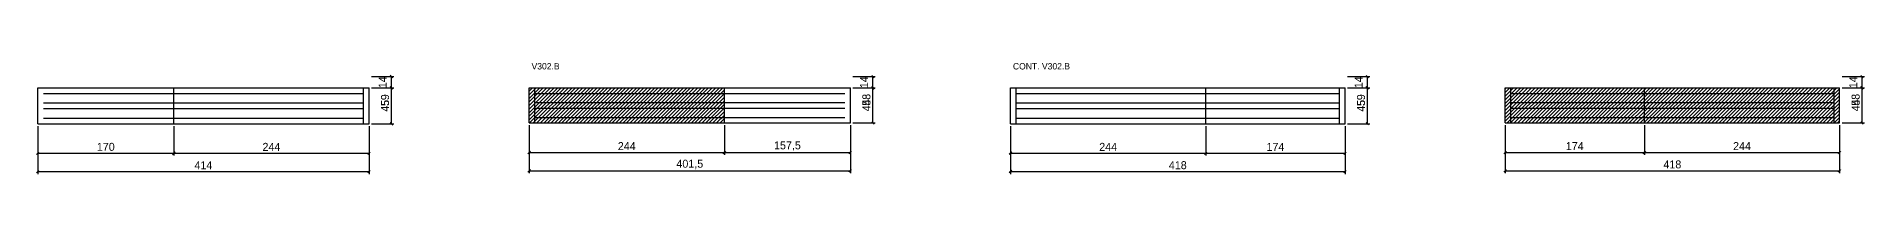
# Model space of a CAD drawing. Extents: x -9000 to 10970, y -412 to 1250.
# Drawn here: x 6235 to 8519, y -258 to -119 of the extents above; entities that cross this region are included whole.
import ezdxf

# ---------------------------------------------------------------- set-up
doc = ezdxf.new("R2010")
doc.units = 0
for name, color, linetype in [('COTA', 241, 'Continuous'), ('NOMENCLATURA', 7, 'Continuous'), ('Painéis', 200, 'Continuous'), ('Reaproveitamento', 251, 'Continuous'), ('SARR_2.2x7', 40, 'Continuous')]:
    doc.layers.add(name, color=color, linetype=linetype)
doc.dimstyles.new('PAINEL', dxfattribs={"dimtxt": 10, "dimasz": 3, "dimexe": 3, "dimexo": 3, "dimgap": 3, "dimtad": 1, "dimblk": 'OBLIQUE', "dimblk1": 'OBLIQUE', "dimcen": 2.5, "dimclrd": 4, "dimclre": 4, "dimclrt": 240, "dimazin": 3, "dimtfac": 1, "dimtmove": 0, "dimatfit": 3})

# ---------------------------------------------------------------- blocks, each defined once
blk = doc.blocks.new('_OBLIQUE')
at = {"color": 0, "linetype": 'BYBLOCK'}
blk.add_line((-0.5, -0.5), (0.5, 0.5), dxfattribs=at)

msp = doc.modelspace()

# ---------------------------------------------------------------- hatches: boundary and pattern name
at = {"layer": 'Reaproveitamento'}
h = msp.add_hatch(dxfattribs=at)
h.set_pattern_fill('ANSI31')
h.paths.add_polyline_path([(6850.4, -194), (7094.4, -194), (7094.4, -150.4), (6850.4, -150.4)])
h = msp.add_hatch(dxfattribs=at)
h.set_pattern_fill('ANSI31')
h.paths.add_polyline_path([(8069.9, -194), (8243.9, -194), (8243.9, -150), (8069.9, -150)])
h = msp.add_hatch(dxfattribs=at)
h.set_pattern_fill('ANSI31')
h.paths.add_polyline_path([(8243.9, -194), (8487.9, -194), (8487.9, -150), (8243.9, -150)])

# ---------------------------------------------------------------- linework, layer by layer
at = {"layer": 'Painéis'}
for p, q in [((6236.4, -150), (6406.4, -150)), ((6236.4, -195), (6236.4, -150)), ((6406.4, -195), (6406.4, -150)), ((6406.4, -150), (6650.4, -150)), ((6650.4, -195), (6650.4, -150)), ((6850.4, -150), (7094.4, -150)), ((6850.4, -194), (6850.4, -150)), ((7094.4, -194), (7094.4, -150)), ((7094.4, -150), (7251.9, -150)), ((7251.9, -194), (7251.9, -150)), ((7451.9, -150), (7695.9, -150)), ((7451.9, -195), (7451.9, -150)), ((7695.9, -195), (7695.9, -150)), ((7695.9, -150), (7869.9, -150)), ((7869.9, -195), (7869.9, -150)), ((8069.9, -150), (8243.9, -150)), ((8069.9, -194), (8069.9, -150)), ((8243.9, -194), (8243.9, -150)), ((8243.9, -150), (8487.9, -150)), ((8487.9, -194), (8487.9, -150)), ((6236.4, -195), (6406.4, -195)), ((6406.4, -195), (6650.4, -195)), ((6850.4, -194), (7094.4, -194)), ((7094.4, -194), (7251.9, -194)), ((7451.9, -195), (7695.9, -195)), ((7695.9, -195), (7869.9, -195)), ((8069.9, -194), (8243.9, -194)), ((8243.9, -194), (8487.9, -194))]:
    msp.add_line(p, q, dxfattribs=at)
at = {"layer": 'SARR_2.2x7'}
for p, q in [((6643.4, -195), (6643.4, -150)), ((6857.4, -194), (6857.4, -150)), ((7458.9, -195), (7458.9, -150)), ((7862.9, -195), (7862.9, -150)), ((8076.9, -194), (8076.9, -150)), ((8480.9, -194), (8480.9, -150))]:
    msp.add_line(p, q, dxfattribs=at)
for points in [[(6243.4, -157), (6406.4, -157)], [(6243.4, -157), (6406.4, -157)], [(6406.4, -157), (6643.4, -157)], [(6406.4, -157), (6643.4, -157)], [(6857.4, -157), (7094.4, -157)], [(6857.4, -157), (7094.4, -157)], [(7094.4, -157), (7244.9, -157)], [(7094.4, -157), (7244.9, -157)], [(7458.9, -157), (7695.9, -157)], [(7458.9, -157), (7695.9, -157)], [(7695.9, -157), (7862.9, -157)], [(7695.9, -157), (7862.9, -157)], [(8076.9, -157), (8243.9, -157)], [(8076.9, -157), (8243.9, -157)], [(8243.9, -157), (8480.9, -157)], [(8243.9, -157), (8480.9, -157)], [(6243.4, -169), (6406.4, -169)], [(6243.4, -169), (6406.4, -169)], [(6243.4, -176), (6406.4, -176)], [(6243.4, -176), (6406.4, -176)], [(6406.4, -169), (6643.4, -169)], [(6406.4, -169), (6643.4, -169)], [(6406.4, -176), (6643.4, -176)], [(6406.4, -176), (6643.4, -176)], [(6857.4, -168.5), (7094.4, -168.5)], [(6857.4, -168.5), (7094.4, -168.5)], [(6857.4, -175.5), (7094.4, -175.5)], [(6857.4, -175.5), (7094.4, -175.5)], [(7094.4, -168.5), (7244.9, -168.5)], [(7094.4, -168.5), (7244.9, -168.5)], [(7094.4, -175.5), (7244.9, -175.5)], [(7094.4, -175.5), (7244.9, -175.5)], [(7458.9, -169), (7695.9, -169)], [(7458.9, -169), (7695.9, -169)], [(7458.9, -176), (7695.9, -176)], [(7458.9, -176), (7695.9, -176)], [(7695.9, -169), (7862.9, -169)], [(7695.9, -169), (7862.9, -169)], [(7695.9, -176), (7862.9, -176)], [(7695.9, -176), (7862.9, -176)], [(8076.9, -168.5), (8243.9, -168.5)], [(8076.9, -168.5), (8243.9, -168.5)], [(8076.9, -175.5), (8243.9, -175.5)], [(8076.9, -175.5), (8243.9, -175.5)], [(8243.9, -168.5), (8480.9, -168.5)], [(8243.9, -168.5), (8480.9, -168.5)], [(8243.9, -175.5), (8480.9, -175.5)], [(8243.9, -175.5), (8480.9, -175.5)], [(6243.4, -188), (6406.4, -188)], [(6243.4, -188), (6406.4, -188)], [(6406.4, -188), (6643.4, -188)], [(6406.4, -188), (6643.4, -188)], [(6857.4, -187), (7094.4, -187)], [(6857.4, -187), (7094.4, -187)], [(7094.4, -187), (7244.9, -187)], [(7094.4, -187), (7244.9, -187)], [(7458.9, -188), (7695.9, -188)], [(7458.9, -188), (7695.9, -188)], [(7695.9, -188), (7862.9, -188)], [(7695.9, -188), (7862.9, -188)], [(8076.9, -187), (8243.9, -187)], [(8076.9, -187), (8243.9, -187)], [(8243.9, -187), (8480.9, -187)], [(8243.9, -187), (8480.9, -187)]]:
    msp.add_lwpolyline(points, dxfattribs=at)

# ---------------------------------------------------------------- texts
at = {"layer": 'NOMENCLATURA'}
for s, p in [('V302.B', (6853.4, -127)), ('CONT. V302.B', (7454.9, -127))]:
    msp.add_text(s, height=8, dxfattribs=at).set_placement(p)

# ---------------------------------------------------------------- dimensions: what is measured, and where the dimension line sits
at = {"layer": 'COTA'}
for base, p1, p2 in [((6678.4, -195), (6650.4, -195), (6650.4, -136)), ((6678.4, -150), (6650.4, -150), (6650.4, -136)), ((7279.9, -194), (7251.9, -194), (7251.9, -136)), ((7279.9, -150), (7251.9, -150), (7251.9, -136)), ((7897.9, -195), (7869.9, -195), (7869.9, -136)), ((7897.9, -150), (7869.9, -150), (7869.9, -136)), ((8515.9, -194), (8487.9, -194), (8487.9, -136)), ((8515.9, -150), (8487.9, -150), (8487.9, -136)), ((6678.4, -195), (6650.4, -195), (6650.4, -150)), ((7279.9, -194), (7251.9, -194), (7251.9, -150)), ((7897.9, -195), (7869.9, -195), (7869.9, -150)), ((8515.9, -194), (8487.9, -194), (8487.9, -150))]:
    msp.add_linear_dim(base=base, p1=p1, p2=p2, angle=90, dimstyle='PAINEL', dxfattribs=at).render()
for base, p1, p2 in [((6236.4, -232), (6236.4, -195), (6406.4, -195)), ((6236.4, -255), (6236.4, -195), (6650.4, -195)), ((6406.4, -232), (6406.4, -195), (6650.4, -195)), ((6850.4, -231), (6850.4, -194), (7094.4, -194)), ((6850.4, -254), (6850.4, -194), (7251.9, -194)), ((7094.4, -231), (7094.4, -194), (7251.9, -194)), ((7451.9, -232), (7451.9, -195), (7695.9, -195)), ((7451.9, -255), (7451.9, -195), (7869.9, -195)), ((7695.9, -232), (7695.9, -195), (7869.9, -195)), ((8069.9, -231), (8069.9, -194), (8243.9, -194)), ((8069.9, -254), (8069.9, -194), (8487.9, -194)), ((8243.9, -231), (8243.9, -194), (8487.9, -194))]:
    msp.add_linear_dim(base=base, p1=p1, p2=p2, dimstyle='PAINEL', dxfattribs=at).render()

doc.saveas('drawing.dxf')
